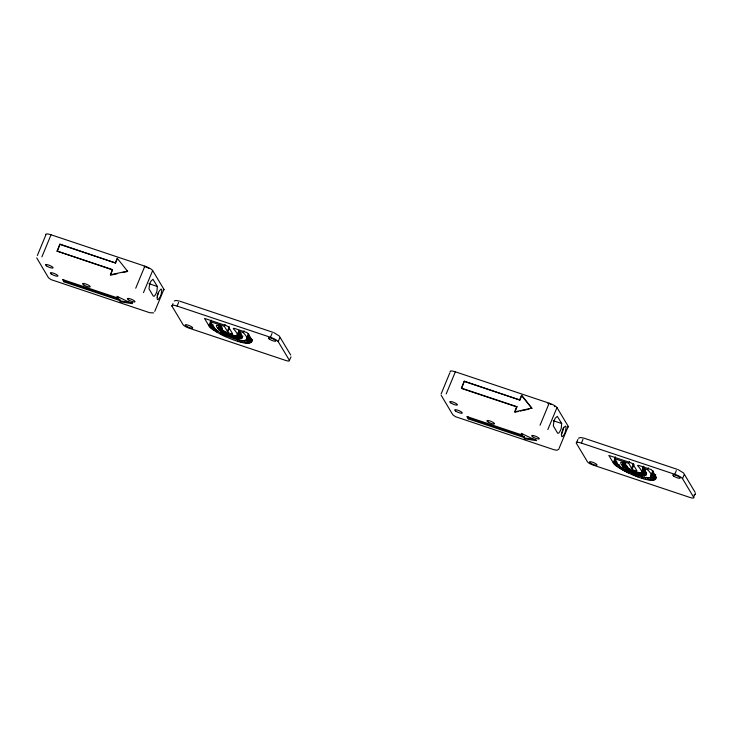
<?xml version="1.0" encoding="UTF-8"?>
<svg xmlns="http://www.w3.org/2000/svg" width="732" height="732" viewBox="0 0 732 732"><rect width="100%" height="100%" fill="white"/><g stroke="black" fill="none" stroke-linecap="round" stroke-linejoin="round"><path stroke-width="1.1" d="M563.439 427.223L563.018 430.187A4.785 1.373 -71.5 0 1 561.755 433.362L561.261 434.158M158.341 292.562L158.167 293.285A3.166 0.906 -71.5 0 1 157.334 295.389L157.005 295.911M291.025 356.877L289.415 360.354A5.28 1.208 22.5 0 1 285.608 360.409L188.975 328.119A5.28 1.208 22.5 0 1 183.183 324.852L171.983 306.15L173.017 303.643M694.165 494.741C696.882 493.386 693.817 494.274 693.735 497.385A5.28 1.208 22.5 0 1 689.928 497.44L593.304 465.149A5.28 1.208 22.5 0 1 587.503 461.883L576.313 443.18A7.082 1.62 22.5 0 1 581.409 443.107L674.776 474.309A7.082 1.62 22.5 0 1 682.535 478.682L693.735 497.385M695.171 494.521L695.345 493.908M694.979 494.658L695.299 494.109M279.725 337.91L278.215 341.652L289.415 360.354M684.054 474.94L682.535 478.682M441.122 393.962L449.796 372.917M41.898 256.859L51.03 234.78L144.854 266.146A7.119 1.629 22.5 0 1 152.668 270.538L163.922 289.332A5.307 1.217 22.5 0 1 163.776 289.954M446.218 393.889L455.35 371.81L549.183 403.176A7.119 1.629 22.5 0 1 556.988 407.568L568.242 426.363L559.074 448.414M135.722 288.216L144.854 266.146M540.051 425.246L549.183 403.176M37.359 255.477L45.896 234.853M111.648 269.614L57.069 251.094L59.951 244.14L115.592 263.017L117.431 258.579M57.279 251.442L59.951 244.14M118.319 297.192L117.962 298.043L116.937 296.332L132.272 303.643L120.213 301.804L119.334 300.34L63.904 281.811L64.26 280.951L63.345 279.423M57.069 251.094L112.499 269.614L110.349 274.82L127.487 271.105M115.382 262.669L117.221 258.231L127.697 271.453L122.335 272.615M110.559 275.177L112.499 269.614M119.334 300.34L119.691 299.48L64.26 280.951M152.668 270.538L143.49 292.59M163.922 289.332L154.745 311.384M171.983 306.15A7.082 1.62 22.5 0 1 177.089 306.077L178.645 302.353M208.913 325.74L204.521 318.402L225.758 325.502A2.599 0.595 22.5 0 1 228.613 327.103L232.52 333.627A2.599 0.595 22.5 0 1 230.644 333.655A2.599 0.595 22.5 0 1 227.798 332.053L224.376 326.344L210.212 321.604C214.083 331.724 225.099 335.329 234.313 338.797C240.169 340.929 253.766 343.637 243.262 332.648L238.541 331.074C252.632 347.59 216.617 332.776 216.398 325.63A2.599 0.595 22.5 0 1 218.273 325.603A2.599 0.595 22.5 0 1 221.119 327.213C221.915 333.765 246.803 343.024 233.325 328.677A2.599 0.595 22.5 0 1 235.201 328.65L247.004 332.593C266.933 356.896 211.658 332.84 208.913 325.74L211.228 320.159M209.398 326.426L211.328 321.769M210.038 327.167L211.585 323.443M210.853 327.954L212.39 324.23M211.813 328.778L213.36 325.054M212.93 329.629L214.083 326.838M214.174 330.516L214.952 328.65M215.556 331.413L216.333 329.556M217.871 328.082L219.024 325.292M218.31 328.824L219.856 325.1M217.056 332.328L217.825 330.461M218.63 329.281L219.792 326.49M218.987 329.693L220.533 325.969M219.444 330.123L220.982 326.399M219.975 330.58L221.522 326.856M220.597 331.056L222.135 327.332M221.284 331.55L222.446 328.76M220.35 334.158L221.119 332.291M222.052 332.053L222.821 330.187M224.376 326.344L225.145 324.477M222.885 332.557L223.653 330.69M222.125 335.055L222.894 333.197M223.772 333.06L224.541 331.203M224.715 333.572L225.483 331.706M223.965 335.942L224.733 334.085M225.703 334.076L226.472 332.209M227.304 331.239L229.235 326.582M225.849 336.802L226.627 334.945M227.798 332.053L229.336 328.329M227.771 335.046L228.54 333.179M229.912 335.942L230.681 334.076M230.992 336.354L231.77 334.487M232.071 336.738L232.84 334.872M233.124 337.095L233.892 335.229M234.158 337.406L234.926 335.549M235.164 337.69L235.933 335.832M236.738 336.189L239.099 330.443M236.125 337.937L238.907 331.468M237.159 336.034L239.09 331.376M237.287 335.915L239.3 330.946M237.04 338.138L239.355 332.548L238.44 332.346M237.891 338.303L240.206 332.712M237.369 341.075L238.138 339.209M238.687 338.413L240.618 333.755M239.419 338.486L241.35 333.829M240.069 338.513L241.615 334.789M239.172 341.579L239.94 339.721M240.645 338.495L241.798 335.695M243.262 332.648L244.03 330.791M241.13 338.422L241.899 336.564M241.533 338.312L242.301 336.455M241.844 338.157L242.612 336.299M242.054 337.964L242.823 336.098M240.901 342.018L241.679 340.16M242.548 342.384L243.317 340.526M244.095 342.677L245.257 339.877M246.657 338.33L248.587 333.673M246.089 340.508L248.02 335.851M246.913 338.852L248.459 335.128M245.531 342.878L248.944 334.634M246.821 340.014L248.752 335.357M246.84 343.006L249.155 337.425L250.326 337.47L248.011 343.052M249.045 343.015L250.975 338.367M249.923 342.905L251.469 339.181M250.646 342.704L251.808 339.913M251.204 342.42L252.357 339.63M251.588 342.073L252.357 340.206M278.215 341.652A7.082 1.62 22.5 0 0 270.447 337.278L272.002 333.563M532.018 408.483L521.751 395.609L519.912 400.047L464.271 381.171L461.398 388.116L516.829 406.644L514.88 412.198L518.091 411.503M464.271 381.171L461.608 388.472L517.039 407.001M522.648 434.222L522.291 435.073L521.257 433.362L536.602 440.673L524.533 438.825L523.664 437.37L468.233 418.841L468.59 417.981L467.675 416.453M516.829 406.644L514.669 411.851L531.807 408.136L521.541 395.262L519.702 399.699M523.664 437.37L524.011 436.51L468.59 417.981M556.988 407.568L547.82 429.62M576.651 442.348L577.887 439.456M581.409 443.107L582.965 439.383M643.629 466.238L642.861 468.105L647.582 469.679C658.873 481.208 642.559 477.639 637.16 475.324C628.44 471.902 618.137 468.279 614.541 458.635L615.31 456.777M642.861 468.105C656.952 484.611 620.946 469.807 620.727 462.661A2.599 0.595 22.5 0 1 622.603 462.633A2.599 0.595 22.5 0 1 625.448 464.244C626.244 470.795 651.132 480.055 637.654 465.708A2.599 0.595 22.5 0 1 639.521 465.68L651.324 469.624C671.262 493.926 615.978 469.871 613.242 462.77L615.173 458.113M613.718 463.457L615.264 459.733M614.368 464.198L615.914 460.474M615.173 464.985L616.719 461.261M616.143 465.808L617.296 463.008M617.25 466.659L618.028 464.802M618.503 467.547L619.656 464.747M619.885 468.443L620.654 466.586M622.191 465.113L623.353 462.313M622.639 465.854L624.176 462.13M621.377 469.358L622.154 467.492M622.959 466.311L624.497 462.587M623.316 466.723L624.863 462.999M623.765 467.153L625.311 463.429M622.978 470.273L623.756 468.407M624.304 467.611L625.842 463.887M624.918 468.087L626.07 465.296M625.613 468.581L626.766 465.781M624.68 471.188L625.448 469.322M626.382 469.075L627.534 466.284M613.242 462.77L608.841 455.432L630.087 462.523A2.599 0.595 22.5 0 1 632.933 464.134L636.84 470.658A2.599 0.595 22.5 0 1 634.973 470.685A2.599 0.595 22.5 0 1 632.119 469.084L628.706 463.374L629.474 461.508M627.205 469.587L627.983 467.721M626.455 472.085L627.223 470.228M628.102 470.09L628.87 468.233M629.035 470.603L629.813 468.736M628.285 472.973L629.062 471.115M630.023 471.106L630.792 469.239M631.634 468.27L633.564 463.612M632.119 469.084L634.049 464.427M632.091 472.067L632.86 470.209M632.1 474.665L632.869 472.799M633.162 472.533L633.93 470.667M634.241 472.973L635.01 471.106M634.04 475.452L634.818 473.586M635.321 473.384L636.09 471.518M636.392 473.769L637.16 471.902M635.989 476.193L636.758 474.336M637.453 474.116L638.222 472.259M638.487 474.437L639.256 472.579M637.92 476.889L638.697 475.022M639.484 474.72L640.253 472.863M641.497 472.131L643.812 466.54M640.445 474.967L642.989 468.562M641.296 473.156L643.584 467.785M641.479 473.055L643.62 467.977M641.36 475.169L643.675 469.578L644.535 469.743L642.22 475.324M641.689 478.097L642.458 476.239M643.016 475.443L645.331 469.862M643.739 475.516L645.285 471.792M644.398 475.544L645.935 471.82M643.492 478.609L644.27 476.752M644.965 475.526L646.127 472.726M647.582 469.679L648.351 467.821M645.459 475.452L646.228 473.595M645.853 475.343L646.631 473.485M645.231 479.048L645.999 477.191M646.878 479.414L647.646 477.548M648.424 479.698L649.192 477.84M650.977 475.361L652.907 470.703M650.419 477.538L652.34 472.881M651.242 475.882L653.164 471.225M651.233 476.395L652.779 472.671M649.851 479.908L653.237 472.058M651.16 480.036L653.475 474.455L654.655 474.501L652.34 480.082M653.374 480.046L655.689 474.464M654.252 479.936L655.799 476.203M654.975 479.734L656.128 476.935M655.524 479.451L656.302 477.593M674.776 474.309L676.322 470.594M558.855 449.247L556.915 450.226L554.005 449.741L455.423 416.673L452.779 414.751L441.158 395.253M578.399 438.212L580.686 437.507L584.182 438.23L677.375 469.377M174.326 300.998L175.845 300.477L179.001 300.934M153.656 312.884L149.685 312.71L51.094 279.642L48.458 277.721L36.71 257.884M111.63 274.939L116.983 273.777M520.232 411.045L528.806 409.179M247.846 337.296L249.155 337.425M652.166 474.327L653.475 474.455M132.629 302.792L120.57 300.943L119.691 299.48M535.861 439.648L524.89 437.974L524.011 436.51M642.76 469.377L643.675 469.578M60.161 244.497L115.592 263.017M464.481 381.528L519.912 400.047M148.935 283.668L157.353 286.477L156.932 291.18A5.7 1.629 -71.5 0 1 155.55 294.502L154.415 296.094L153.327 296.195L148.999 288.856L149.566 284.501A5.7 1.629 -71.5 0 1 150.938 281.18L152.97 279.276L157.353 286.477M553.264 420.699L561.682 423.508L561.252 428.211A5.7 1.629 -71.5 0 1 559.879 431.532L558.736 433.124L557.656 433.225L553.328 425.878L553.886 421.531A5.7 1.629 -71.5 0 1 555.268 418.21L557.29 416.307L561.682 423.508M179.852 301.2L273.054 332.346M177.089 306.077L270.447 337.278M614.541 458.635L628.706 463.374M117.962 298.043L62.531 279.523L63.904 281.811M522.291 435.073L466.86 416.545L468.233 418.841M678.271 469.697L683.606 473.037L695.18 492.416M273.942 332.667L279.276 336.006L290.695 355.011M450.226 371.883A7.119 1.629 22.5 0 1 455.35 371.81M568.242 426.363A5.307 1.217 22.5 0 1 567.758 427.058M547.82 403.616A4.099 0.933 22.5 0 1 548.506 403.689M550.308 404.183A4.099 0.933 22.5 0 1 551.297 404.567M554.362 406.352A4.099 0.933 22.5 0 1 554.636 406.718M45.768 234.496A7.119 1.629 22.5 0 1 51.03 234.78M144.177 266.668A4.099 0.933 22.5 0 1 145.028 266.86M145.979 267.153A4.099 0.933 22.5 0 1 146.976 267.537M147.937 267.976A4.099 0.933 22.5 0 1 148.806 268.443M157.197 297.457L157.179 298.473A5.261 1.51 -71.5 0 0 158.057 299.608L159.75 297.622A5.691 1.629 -71.5 0 0 161.25 293.843L161.763 290.293A5.261 1.51 -71.5 0 0 160.884 289.158L159.192 291.144A5.691 1.629 -71.5 0 0 157.691 294.923L157.197 297.457M561.526 434.488L561.508 435.503A5.261 1.51 -71.5 0 0 562.386 436.638L564.079 434.652A5.691 1.629 -71.5 0 0 565.58 430.873L566.083 427.323A5.261 1.51 -71.5 0 0 565.205 426.189L563.512 428.174A5.691 1.629 -71.5 0 0 562.011 431.953L561.526 434.488M532.667 436.794A4.117 0.942 22.5 0 0 539.155 438.953A4.117 0.942 22.5 0 0 534.744 435.933A4.117 0.942 22.5 0 0 532.667 436.794M450.738 402.884A4.117 0.942 22.5 0 0 457.226 405.052A4.117 0.942 22.5 0 0 452.824 402.024A4.117 0.942 22.5 0 0 450.738 402.884M455.624 411.036A4.117 0.942 22.5 0 0 462.112 413.205A4.117 0.942 22.5 0 0 457.71 410.185A4.117 0.942 22.5 0 0 455.624 411.036M488.134 421.998A4.117 0.942 22.5 0 0 494.439 423.92A4.117 0.942 22.5 0 0 489.534 420.827A4.117 0.942 22.5 0 0 488.134 421.998M673.641 476.102A4.072 0.933 22.5 0 0 680.055 478.243A4.072 0.933 22.5 0 0 675.7 475.251A4.072 0.933 22.5 0 0 673.641 476.102M591.053 463.438A4.072 0.933 22.5 0 0 597.01 465.03A4.072 0.933 22.5 0 0 591.676 461.947A4.072 0.933 22.5 0 0 591.053 463.438M269.312 339.072A4.072 0.933 22.5 0 0 275.726 341.213A4.072 0.933 22.5 0 0 271.371 338.221A4.072 0.933 22.5 0 0 269.312 339.072M186.733 326.408A4.072 0.933 22.5 0 0 192.69 328A4.072 0.933 22.5 0 0 187.346 324.917A4.072 0.933 22.5 0 0 186.733 326.408M51.304 274.015A4.117 0.942 22.5 0 0 57.791 276.174A4.117 0.942 22.5 0 0 53.381 273.155A4.117 0.942 22.5 0 0 51.304 274.015M83.814 284.968A4.117 0.942 22.5 0 0 90.118 286.889A4.117 0.942 22.5 0 0 85.214 283.796A4.117 0.942 22.5 0 0 83.814 284.968M128.338 299.763A4.117 0.942 22.5 0 0 134.825 301.932A4.117 0.942 22.5 0 0 130.424 298.903A4.117 0.942 22.5 0 0 128.338 299.763M46.418 265.853A4.117 0.942 22.5 0 0 52.905 268.022A4.117 0.942 22.5 0 0 48.495 264.993A4.117 0.942 22.5 0 0 46.418 265.853"/></g></svg>
